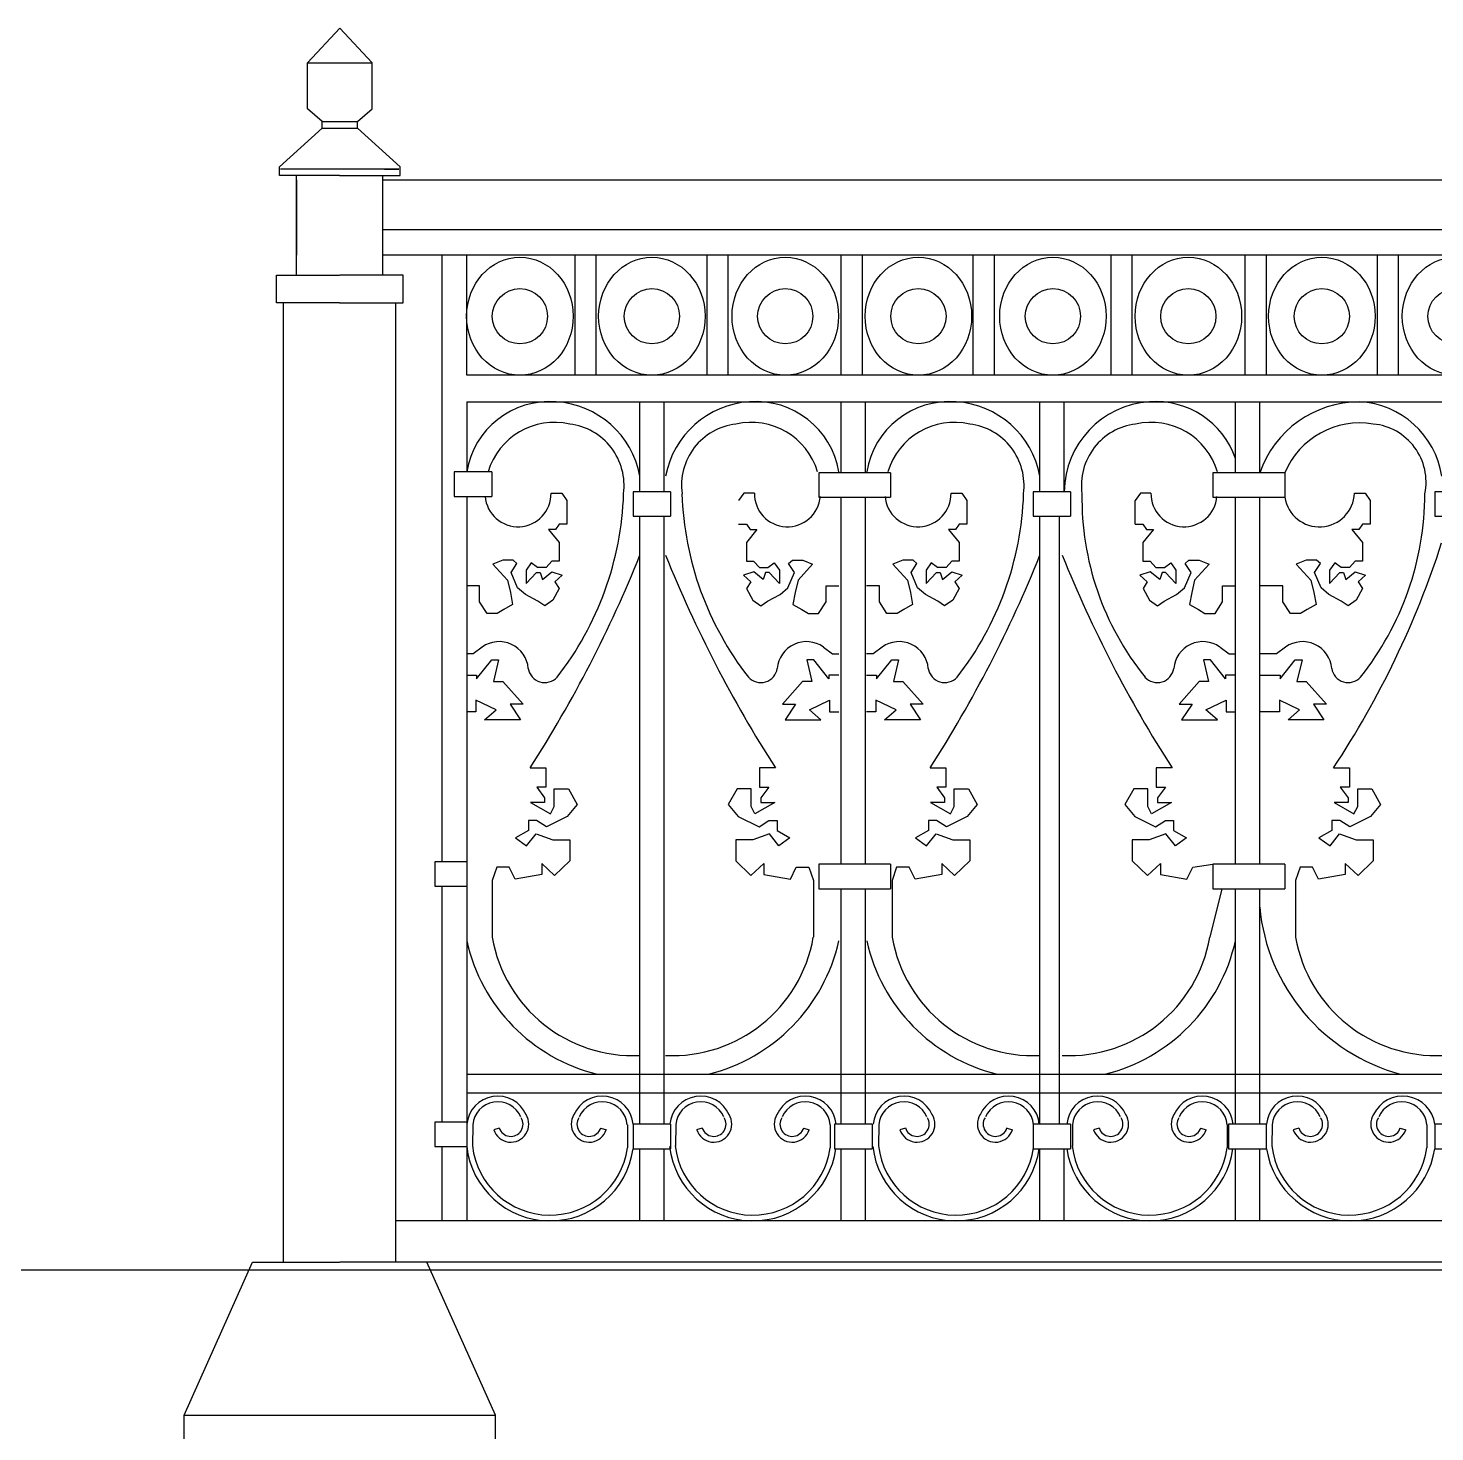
# Model space of a CAD drawing. Header units: millimetres. Extents: x 1931 to 30327, y -2374 to 17555.
# Drawn here: x 5699 to 6922, y 13143 to 14362 of the extents above; entities that cross this region are included whole.
import ezdxf

# ---------------------------------------------------------------- set-up
doc = ezdxf.new("R2010")
doc.units = ezdxf.units.MM

msp = doc.modelspace()

# ---------------------------------------------------------------- linework, layer by layer
at = {"color": 4, "linetype": 'ByBlock', "lineweight": -2}
for p, q in [((5941.8, 14332.3), (5969.9, 14362.3)), ((5998, 14332.3), (5969.9, 14362.3)), ((5941.8, 14292.3), (5941.8, 14332.3)), ((5941.8, 14332.3), (5998, 14332.3)), ((5998, 14292.3), (5998, 14332.3)), ((5954.6, 14281.3), (5941.8, 14292.3)), ((5985.3, 14281.3), (5998, 14292.3)), ((5954.6, 14275.4), (5954.6, 14281.3)), ((5954.6, 14281.3), (5985.3, 14281.3)), ((5985.3, 14275.4), (5985.3, 14281.3)), ((5917.5, 14241.7), (5954.6, 14275.4)), ((5954.6, 14275.4), (5985.3, 14275.4)), ((6022.3, 14241.7), (5985.3, 14275.4)), ((5917.5, 14234.3), (5917.5, 14241.7)), ((5969.7, 14234.3), (5917.5, 14234.3)), ((6021.3, 14239.7), (5918.3, 14239.7)), ((5932.4, 14147.6), (5932.4, 14234.3)), ((5932.4, 14230.4), (5932.4, 14165.1)), ((5969.7, 14234.3), (6022.3, 14234.3)), ((6007.4, 14147.6), (6007.4, 14234.3)), ((6007.4, 14230.4), (7920.9, 14230.4)), ((6008.7, 14239.7), (6021.3, 14239.7)), ((6022.3, 14234.3), (6022.3, 14241.7)), ((6007.4, 14187.5), (7920.9, 14187.5)), ((7920.9, 14165.1), (6007.4, 14165.1)), ((6080.3, 14165.1), (6058.6, 14165.1)), ((6058.6, 14165.1), (6058.6, 13957.5)), ((6080.3, 14060.8), (6080.3, 14165.1)), ((6174.5, 14060.8), (6174.5, 14165.1)), ((6192.8, 14060.8), (6192.8, 14165.1)), ((6289.3, 14060.8), (6289.3, 14165.1)), ((6307.6, 14060.8), (6307.6, 14165.1)), ((6405.8, 14060.8), (6405.8, 14165.1)), ((6424.1, 14060.8), (6424.1, 14165.1)), ((6520.5, 14060.8), (6520.5, 14165.1)), ((6538.8, 14060.8), (6538.8, 14165.1)), ((6640.4, 14060.8), (6640.4, 14165.1)), ((6658.7, 14060.8), (6658.7, 14165.1)), ((6756.9, 14060.8), (6756.9, 14165.1)), ((6775.2, 14060.8), (6775.2, 14165.1)), ((6871.7, 14060.8), (6871.7, 14165.1)), ((6890, 14060.8), (6890, 14165.1)), ((5914.9, 14147.6), (5969.7, 14147.6)), ((5914.9, 14123.8), (5914.9, 14147.6)), ((6025, 14147.6), (5970.1, 14147.6)), ((6025, 14123.8), (6025, 14147.6)), ((5969.7, 14123.8), (5914.9, 14123.8)), ((5921.1, 13290), (5921.1, 14123.8)), ((5969.7, 14123.8), (6025, 14123.8)), ((6018.7, 13290), (6018.7, 14123.8)), ((7801.7, 14060.8), (6080.3, 14060.8)), ((6080.3, 14037.6), (6080.3, 13976.8)), ((6080.3, 14037.6), (7801.7, 14037.6)), ((6230.7, 13959.5), (6230.7, 14037.6)), ((6251.9, 13959.5), (6251.9, 14037.6)), ((6405.8, 13976), (6405.8, 14037.6)), ((6426.9, 13976), (6426.9, 14037.6)), ((6578.3, 13959.5), (6578.3, 14037.6)), ((6599.5, 13959.5), (6599.5, 14037.6)), ((6748.3, 13976), (6748.3, 14037.6)), ((6769.4, 13976), (6769.4, 14037.6)), ((6102, 13976.8), (6069.3, 13976.8)), ((6069.3, 13976.8), (6069.3, 13955.5)), ((6102, 13976.8), (6102, 13955.5)), ((6448.6, 13976), (6386.2, 13976)), ((6386.2, 13976), (6386.2, 13954.7)), ((6448.6, 13976), (6448.6, 13954.7)), ((6791.1, 13976), (6728.7, 13976)), ((6728.7, 13976), (6728.7, 13954.7)), ((6791.1, 13976), (6791.1, 13954.7)), ((6058.6, 13957.5), (6058.6, 13638)), ((6069.3, 13955.5), (6102, 13955.5)), ((6080.3, 13955.5), (6080.3, 13326.3)), ((6153.6, 13958.3), (6162.8, 13958.3)), ((6162.8, 13958.3), (6167.3, 13951.8)), ((6167.3, 13951.8), (6167.3, 13931.5)), ((6257.5, 13959.5), (6224.8, 13959.5)), ((6224.8, 13959.5), (6224.8, 13938.2)), ((6257.5, 13959.5), (6257.5, 13938.2)), ((6321.1, 13958.3), (6316.6, 13951.8)), ((6330.3, 13958.3), (6321.1, 13958.3)), ((6386.2, 13954.7), (6448.6, 13954.7)), ((6405.8, 13635.9), (6405.8, 13954.7)), ((6426.9, 13635.9), (6426.9, 13954.7)), ((6501.2, 13958.3), (6510.4, 13958.3)), ((6510.4, 13958.3), (6514.9, 13951.8)), ((6514.9, 13951.8), (6514.9, 13931.5)), ((6605.1, 13959.5), (6572.4, 13959.5)), ((6572.4, 13959.5), (6572.4, 13938.2)), ((6605.1, 13959.5), (6605.1, 13938.2)), ((6665.7, 13958.3), (6661.3, 13951.8)), ((6661.3, 13931.5), (6661.3, 13951.8)), ((6674.9, 13958.3), (6665.7, 13958.3)), ((6728.7, 13954.7), (6791.1, 13954.7)), ((6748.3, 13635.9), (6748.3, 13954.7)), ((6769.4, 13635.9), (6769.4, 13954.7)), ((6851.8, 13958.3), (6861, 13958.3)), ((6861, 13958.3), (6865.4, 13951.8)), ((6865.4, 13951.8), (6865.4, 13931.5)), ((6954.3, 13959.5), (6921.6, 13959.5)), ((6921.6, 13959.5), (6921.6, 13938.2)), ((6224.8, 13938.2), (6257.5, 13938.2)), ((6230.7, 13410), (6230.7, 13938.2)), ((6251.9, 13410), (6251.9, 13938.2)), ((6572.4, 13938.2), (6605.1, 13938.2)), ((6578.3, 13410), (6578.3, 13938.2)), ((6595.4, 13410), (6595.4, 13938.2)), ((6921.6, 13938.2), (6954.3, 13938.2)), ((6157.4, 13926.8), (6151.4, 13926.8)), ((6151.4, 13926.8), (6160.6, 13915.3)), ((6160.6, 13931.5), (6157.4, 13926.8)), ((6167.3, 13931.5), (6160.6, 13931.5)), ((6316.6, 13931.5), (6323.3, 13931.5)), ((6323.3, 13931.5), (6326.5, 13926.8)), ((6332.5, 13926.8), (6323.3, 13915.3)), ((6326.5, 13926.8), (6332.5, 13926.8)), ((6505, 13926.8), (6499, 13926.8)), ((6499, 13926.8), (6508.2, 13915.3)), ((6508.2, 13931.5), (6505, 13926.8)), ((6514.9, 13931.5), (6508.2, 13931.5)), ((6661.3, 13931.5), (6667.9, 13931.5)), ((6667.9, 13931.5), (6671.1, 13926.8)), ((6677.1, 13926.8), (6667.9, 13915.3)), ((6671.1, 13926.8), (6677.1, 13926.8)), ((6855.6, 13926.8), (6849.6, 13926.8)), ((6849.6, 13926.8), (6858.8, 13915.3)), ((6858.8, 13931.5), (6855.6, 13926.8)), ((6865.4, 13931.5), (6858.8, 13931.5)), ((6160.6, 13915.3), (6160.6, 13908.7)), ((6323.3, 13915.3), (6323.3, 13908.7)), ((6508.2, 13915.3), (6508.2, 13908.7)), ((6667.9, 13915.3), (6667.9, 13908.7)), ((6858.8, 13915.3), (6858.8, 13908.7)), ((6111.6, 13900.1), (6103.1, 13896.5)), ((6120.6, 13900.1), (6111.6, 13900.1)), ((6123.9, 13897.1), (6120.6, 13900.1)), ((6160.6, 13908.7), (6160.6, 13899.2)), ((6323.3, 13908.7), (6323.3, 13899.2)), ((6360, 13897.1), (6363.3, 13900.1)), ((6363.3, 13900.1), (6372.3, 13900.1)), ((6372.3, 13900.1), (6380.9, 13896.5)), ((6459.2, 13900.1), (6450.6, 13896.5)), ((6468.2, 13900.1), (6459.2, 13900.1)), ((6471.5, 13897.1), (6468.2, 13900.1)), ((6508.2, 13908.7), (6508.2, 13899.2)), ((6667.9, 13908.7), (6667.9, 13899.2)), ((6704.6, 13897.1), (6707.9, 13900.1)), ((6707.9, 13900.1), (6716.9, 13900.1)), ((6716.9, 13900.1), (6725.5, 13896.5)), ((6809.8, 13900.1), (6801.2, 13896.5)), ((6818.8, 13900.1), (6809.8, 13900.1)), ((6822.1, 13897.1), (6818.8, 13900.1)), ((6858.8, 13908.7), (6858.8, 13899.2)), ((6103.1, 13896.5), (6115.7, 13882.8)), ((6118.8, 13889.5), (6123.9, 13897.1)), ((6124.5, 13876), (6118.8, 13889.5)), ((6136.4, 13897.9), (6131.9, 13891.4)), ((6131.9, 13891.4), (6131.9, 13879.9)), ((6131.9, 13879.9), (6140.9, 13889.5)), ((6141.9, 13893.6), (6136.4, 13897.9)), ((6140.9, 13889.5), (6144, 13889.5)), ((6149.3, 13893.6), (6141.9, 13893.6)), ((6144, 13889.5), (6146, 13883.4)), ((6146, 13883.4), (6154.2, 13889.9)), ((6154.3, 13899.2), (6149.3, 13893.6)), ((6154.2, 13889.9), (6163.2, 13887.1)), ((6160.6, 13899.2), (6154.3, 13899.2)), ((6329.7, 13889.9), (6320.7, 13887.1)), ((6323.3, 13899.2), (6329.6, 13899.2)), ((6329.6, 13899.2), (6334.6, 13893.6)), ((6337.9, 13883.4), (6329.7, 13889.9)), ((6334.6, 13893.6), (6342, 13893.6)), ((6339.9, 13889.5), (6337.9, 13883.4)), ((6343, 13889.5), (6339.9, 13889.5)), ((6342, 13893.6), (6347.5, 13897.9)), ((6352, 13879.9), (6343, 13889.5)), ((6347.5, 13897.9), (6352, 13891.4)), ((6352, 13891.4), (6352, 13879.9)), ((6359.4, 13876), (6365.1, 13889.5)), ((6365.1, 13889.5), (6360, 13897.1)), ((6380.9, 13896.5), (6368.2, 13882.8)), ((6450.6, 13896.5), (6463.3, 13882.8)), ((6466.4, 13889.5), (6471.5, 13897.1)), ((6472.1, 13876), (6466.4, 13889.5)), ((6484, 13897.9), (6479.5, 13891.4)), ((6479.5, 13891.4), (6479.5, 13879.9)), ((6479.5, 13879.9), (6488.5, 13889.5)), ((6489.5, 13893.6), (6484, 13897.9)), ((6488.5, 13889.5), (6491.6, 13889.5)), ((6496.9, 13893.6), (6489.5, 13893.6)), ((6491.6, 13889.5), (6493.6, 13883.4)), ((6493.6, 13883.4), (6501.8, 13889.9)), ((6501.9, 13899.2), (6496.9, 13893.6)), ((6501.8, 13889.9), (6510.8, 13887.1)), ((6508.2, 13899.2), (6501.9, 13899.2)), ((6674.3, 13889.9), (6665.3, 13887.1)), ((6667.9, 13899.2), (6674.3, 13899.2)), ((6674.3, 13899.2), (6679.2, 13893.6)), ((6682.5, 13883.4), (6674.3, 13889.9)), ((6679.2, 13893.6), (6686.6, 13893.6)), ((6684.6, 13889.5), (6682.5, 13883.4)), ((6687.6, 13889.5), (6684.6, 13889.5)), ((6686.6, 13893.6), (6692.1, 13897.9)), ((6696.6, 13879.9), (6687.6, 13889.5)), ((6692.1, 13897.9), (6696.6, 13891.4)), ((6696.6, 13891.4), (6696.6, 13879.9)), ((6704, 13876), (6709.7, 13889.5)), ((6709.7, 13889.5), (6704.6, 13897.1)), ((6725.5, 13896.5), (6712.8, 13882.8)), ((6801.2, 13896.5), (6813.9, 13882.8)), ((6817, 13889.5), (6822.1, 13897.1)), ((6822.7, 13876), (6817, 13889.5)), ((6834.6, 13897.9), (6830.1, 13891.4)), ((6830.1, 13891.4), (6830.1, 13879.9)), ((6830.1, 13879.9), (6839.1, 13889.5)), ((6840.1, 13893.6), (6834.6, 13897.9)), ((6839.1, 13889.5), (6842.1, 13889.5)), ((6847.5, 13893.6), (6840.1, 13893.6)), ((6842.1, 13889.5), (6844.2, 13883.4)), ((6844.2, 13883.4), (6852.4, 13889.9)), ((6852.4, 13899.2), (6847.5, 13893.6)), ((6858.8, 13899.2), (6852.4, 13899.2)), ((6852.4, 13889.9), (6861.4, 13887.1)), ((6091.4, 13877.7), (6080.3, 13877.7)), ((6091.4, 13863.8), (6091.4, 13877.7)), ((6115.7, 13882.8), (6118.2, 13871.9)), ((6131.3, 13870.3), (6124.5, 13876)), ((6160.5, 13875.6), (6155, 13865.4)), ((6163.2, 13887.1), (6156.9, 13881.3)), ((6156.9, 13881.3), (6160.5, 13875.6)), ((6320.7, 13887.1), (6327.1, 13881.3)), ((6327.1, 13881.3), (6323.4, 13875.6)), ((6323.4, 13875.6), (6328.9, 13865.4)), ((6352.6, 13870.3), (6359.4, 13876)), ((6368.2, 13882.8), (6365.7, 13871.9)), ((6392.5, 13863.8), (6392.5, 13877.7)), ((6392.5, 13877.7), (6403.6, 13877.7)), ((6439, 13877.7), (6427.8, 13877.7)), ((6439, 13863.8), (6439, 13877.7)), ((6463.3, 13882.8), (6465.8, 13871.9)), ((6478.9, 13870.3), (6472.1, 13876)), ((6508.1, 13875.6), (6502.6, 13865.4)), ((6510.8, 13887.1), (6504.4, 13881.3)), ((6504.4, 13881.3), (6508.1, 13875.6)), ((6665.3, 13887.1), (6671.7, 13881.3)), ((6671.7, 13881.3), (6668, 13875.6)), ((6668, 13875.6), (6673.5, 13865.4)), ((6697.2, 13870.3), (6704, 13876)), ((6712.8, 13882.8), (6710.3, 13871.9)), ((6737.1, 13863.8), (6737.1, 13877.7)), ((6737.1, 13877.7), (6748.3, 13877.7)), ((6789.6, 13877.7), (6769.4, 13877.7)), ((6789.6, 13863.8), (6789.6, 13877.7)), ((6813.9, 13882.8), (6816.4, 13871.9)), ((6829.5, 13870.3), (6822.7, 13876)), ((6858.7, 13875.6), (6853.2, 13865.4)), ((6861.4, 13887.1), (6855, 13881.3)), ((6855, 13881.3), (6858.7, 13875.6)), ((6097.9, 13853.6), (6091.4, 13863.8)), ((6118.2, 13871.9), (6120.2, 13861.7)), ((6142.1, 13864.4), (6131.3, 13870.3)), ((6148.1, 13860.5), (6142.1, 13864.4)), ((6155, 13865.4), (6148.1, 13860.5)), ((6328.9, 13865.4), (6335.8, 13860.5)), ((6335.8, 13860.5), (6341.8, 13864.4)), ((6341.8, 13864.4), (6352.6, 13870.3)), ((6365.7, 13871.9), (6363.7, 13861.7)), ((6386, 13853.6), (6392.5, 13863.8)), ((6445.5, 13853.6), (6439, 13863.8)), ((6465.8, 13871.9), (6467.8, 13861.7)), ((6489.7, 13864.4), (6478.9, 13870.3)), ((6495.6, 13860.5), (6489.7, 13864.4)), ((6502.6, 13865.4), (6495.6, 13860.5)), ((6673.5, 13865.4), (6680.5, 13860.5)), ((6680.5, 13860.5), (6686.4, 13864.4)), ((6686.4, 13864.4), (6697.2, 13870.3)), ((6710.3, 13871.9), (6708.3, 13861.7)), ((6730.6, 13853.6), (6737.1, 13863.8)), ((6796.1, 13853.6), (6789.6, 13863.8)), ((6816.4, 13871.9), (6818.4, 13861.7)), ((6840.3, 13864.4), (6829.5, 13870.3)), ((6846.2, 13860.5), (6840.3, 13864.4)), ((6853.2, 13865.4), (6846.2, 13860.5)), ((6106.7, 13853.6), (6097.9, 13853.6)), ((6112.5, 13857.2), (6106.7, 13853.6)), ((6120.2, 13861.7), (6112.5, 13857.2)), ((6363.7, 13861.7), (6371.4, 13857.2)), ((6371.4, 13857.2), (6377.2, 13853.6)), ((6377.2, 13853.6), (6386, 13853.6)), ((6454.3, 13853.6), (6445.5, 13853.6)), ((6460.1, 13857.2), (6454.3, 13853.6)), ((6467.8, 13861.7), (6460.1, 13857.2)), ((6708.3, 13861.7), (6716.1, 13857.2)), ((6716.1, 13857.2), (6721.8, 13853.6)), ((6721.8, 13853.6), (6730.6, 13853.6)), ((6804.9, 13853.6), (6796.1, 13853.6)), ((6810.6, 13857.2), (6804.9, 13853.6)), ((6818.4, 13861.7), (6810.6, 13857.2)), ((6085.8, 13818.6), (6080.3, 13818.6)), ((6093.7, 13824.6), (6085.8, 13818.6)), ((6390.2, 13824.6), (6398.1, 13818.6)), ((6398.1, 13818.6), (6403.6, 13818.6)), ((6433.4, 13818.6), (6427.8, 13818.6)), ((6441.3, 13824.6), (6433.4, 13818.6)), ((6734.9, 13824.6), (6742.8, 13818.6)), ((6742.8, 13818.6), (6748.3, 13818.6)), ((6783.9, 13818.6), (6769.4, 13818.6)), ((6791.9, 13824.6), (6783.9, 13818.6)), ((6088.9, 13796.9), (6102.1, 13813.4)), ((6102.1, 13813.4), (6108, 13813.4)), ((6108, 13813.4), (6103.6, 13794.7)), ((6381.9, 13813.4), (6375.9, 13813.4)), ((6375.9, 13813.4), (6380.3, 13794.7)), ((6395, 13796.9), (6381.9, 13813.4)), ((6436.5, 13796.9), (6449.6, 13813.4)), ((6449.6, 13813.4), (6455.6, 13813.4)), ((6455.6, 13813.4), (6451.2, 13794.7)), ((6726.5, 13813.4), (6720.6, 13813.4)), ((6720.6, 13813.4), (6724.9, 13794.7)), ((6739.6, 13796.9), (6726.5, 13813.4)), ((6787.1, 13796.9), (6800.2, 13813.4)), ((6800.2, 13813.4), (6806.2, 13813.4)), ((6806.2, 13813.4), (6801.8, 13794.7)), ((6080.3, 13800.3), (6088.9, 13800.3)), ((6088.9, 13800.3), (6088.9, 13796.9)), ((6103.6, 13794.7), (6111.7, 13794.7)), ((6111.7, 13794.7), (6129.2, 13775.1)), ((6372.2, 13794.7), (6354.7, 13775.1)), ((6380.3, 13794.7), (6372.2, 13794.7)), ((6403.6, 13800.3), (6395, 13800.3)), ((6395, 13800.3), (6395, 13796.9)), ((6427.8, 13800.3), (6436.5, 13800.3)), ((6436.5, 13800.3), (6436.5, 13796.9)), ((6451.2, 13794.7), (6459.3, 13794.7)), ((6459.3, 13794.7), (6476.8, 13775.1)), ((6716.8, 13794.7), (6699.3, 13775.1)), ((6724.9, 13794.7), (6716.8, 13794.7)), ((6748.3, 13800.3), (6739.6, 13800.3)), ((6739.6, 13800.3), (6739.6, 13796.9)), ((6769.4, 13800.3), (6787.1, 13800.3)), ((6787.1, 13800.3), (6787.1, 13796.9)), ((6801.8, 13794.7), (6809.9, 13794.7)), ((6809.9, 13794.7), (6827.4, 13775.1)), ((6105.8, 13770.1), (6088.3, 13778.5)), ((6088.3, 13778.5), (6088.3, 13768.2)), ((6378.1, 13770.1), (6395.6, 13778.5)), ((6395.6, 13778.5), (6395.6, 13768.2)), ((6453.4, 13770.1), (6435.9, 13778.5)), ((6435.9, 13778.5), (6435.9, 13768.2)), ((6722.7, 13770.1), (6740.2, 13778.5)), ((6740.2, 13778.5), (6740.2, 13768.2)), ((6804, 13770.1), (6786.5, 13778.5)), ((6786.5, 13778.5), (6786.5, 13768.2)), ((6088.3, 13768.2), (6080.3, 13768.2)), ((6095.8, 13761.3), (6105.8, 13770.1)), ((6129.2, 13775.1), (6118, 13775.1)), ((6118, 13775.1), (6127, 13761.3)), ((6354.7, 13775.1), (6365.9, 13775.1)), ((6365.9, 13775.1), (6356.9, 13761.3)), ((6388.1, 13761.3), (6378.1, 13770.1)), ((6395.6, 13768.2), (6403.6, 13768.2)), ((6435.9, 13768.2), (6427.8, 13768.2)), ((6443.4, 13761.3), (6453.4, 13770.1)), ((6476.8, 13775.1), (6465.6, 13775.1)), ((6465.6, 13775.1), (6474.6, 13761.3)), ((6699.3, 13775.1), (6710.6, 13775.1)), ((6710.6, 13775.1), (6701.5, 13761.3)), ((6732.7, 13761.3), (6722.7, 13770.1)), ((6740.2, 13768.2), (6748.3, 13768.2)), ((6786.5, 13768.2), (6769.4, 13768.2)), ((6794, 13761.3), (6804, 13770.1)), ((6827.4, 13775.1), (6816.1, 13775.1)), ((6816.1, 13775.1), (6825.2, 13761.3)), ((6127, 13761.3), (6095.8, 13761.3)), ((6356.9, 13761.3), (6388.1, 13761.3)), ((6474.6, 13761.3), (6443.4, 13761.3)), ((6701.5, 13761.3), (6732.7, 13761.3)), ((6825.2, 13761.3), (6794, 13761.3)), ((6135.3, 13719.6), (6149.1, 13719.6)), ((6149.1, 13719.6), (6149.1, 13702.8)), ((6348.6, 13719.6), (6334.8, 13719.6)), ((6334.8, 13719.6), (6334.8, 13702.8)), ((6482.9, 13719.6), (6496.7, 13719.6)), ((6496.7, 13719.6), (6496.7, 13702.8)), ((6693.2, 13719.6), (6679.4, 13719.6)), ((6679.4, 13719.6), (6679.4, 13702.8)), ((6833.5, 13719.6), (6847.3, 13719.6)), ((6847.3, 13719.6), (6847.3, 13702.8)), ((6149.1, 13702.8), (6141.2, 13702.8)), ((6141.2, 13702.8), (6148, 13693.7)), ((6148, 13693.7), (6148, 13689.5)), ((6156.4, 13690.8), (6156.4, 13701.4)), ((6156.4, 13701.4), (6168.6, 13701.4)), ((6168.6, 13701.4), (6176.3, 13687.9)), ((6315.3, 13701.4), (6307.6, 13687.9)), ((6327.5, 13701.4), (6315.3, 13701.4)), ((6327.5, 13690.8), (6327.5, 13701.4)), ((6334.8, 13702.8), (6342.8, 13702.8)), ((6342.8, 13702.8), (6335.9, 13693.7)), ((6335.9, 13693.7), (6335.9, 13689.5)), ((6496.7, 13702.8), (6488.7, 13702.8)), ((6488.7, 13702.8), (6495.6, 13693.7)), ((6495.6, 13693.7), (6495.6, 13689.5)), ((6504, 13690.8), (6504, 13701.4)), ((6504, 13701.4), (6516.2, 13701.4)), ((6516.2, 13701.4), (6523.9, 13687.9)), ((6659.9, 13701.4), (6652.2, 13687.9)), ((6672.1, 13701.4), (6659.9, 13701.4)), ((6672.1, 13690.8), (6672.1, 13701.4)), ((6679.4, 13702.8), (6687.4, 13702.8)), ((6687.4, 13702.8), (6680.5, 13693.7)), ((6680.5, 13693.7), (6680.5, 13689.5)), ((6847.3, 13702.8), (6839.3, 13702.8)), ((6839.3, 13702.8), (6846.2, 13693.7)), ((6846.2, 13693.7), (6846.2, 13689.5)), ((6854.6, 13690.8), (6854.6, 13701.4)), ((6854.6, 13701.4), (6866.8, 13701.4)), ((6866.8, 13701.4), (6874.5, 13687.9)), ((6148, 13689.5), (6135.8, 13689.5)), ((6135.8, 13689.5), (6153.2, 13679.6)), ((6153.2, 13679.6), (6156.4, 13686)), ((6156.4, 13686), (6156.4, 13690.8)), ((6176.3, 13687.9), (6167.6, 13677.3)), ((6307.6, 13687.9), (6316.3, 13677.3)), ((6327.5, 13686), (6327.5, 13690.8)), ((6330.7, 13679.6), (6327.5, 13686)), ((6348.1, 13689.5), (6330.7, 13679.6)), ((6335.9, 13689.5), (6348.1, 13689.5)), ((6495.6, 13689.5), (6483.4, 13689.5)), ((6483.4, 13689.5), (6500.8, 13679.6)), ((6500.8, 13679.6), (6504, 13686)), ((6504, 13686), (6504, 13690.8)), ((6523.9, 13687.9), (6515.2, 13677.3)), ((6652.2, 13687.9), (6660.9, 13677.3)), ((6672.1, 13686), (6672.1, 13690.8)), ((6675.4, 13679.6), (6672.1, 13686)), ((6692.7, 13689.5), (6675.4, 13679.6)), ((6680.5, 13689.5), (6692.7, 13689.5)), ((6846.2, 13689.5), (6834, 13689.5)), ((6834, 13689.5), (6851.3, 13679.6)), ((6851.3, 13679.6), (6854.6, 13686)), ((6854.6, 13686), (6854.6, 13690.8)), ((6874.5, 13687.9), (6865.8, 13677.3)), ((6141, 13673.8), (6133.9, 13673.8)), ((6133.9, 13673.8), (6133.9, 13665.1)), ((6149.6, 13668.3), (6141, 13673.8)), ((6167.6, 13677.3), (6149.6, 13668.3)), ((6316.3, 13677.3), (6334.3, 13668.3)), ((6334.3, 13668.3), (6342.9, 13673.8)), ((6342.9, 13673.8), (6350, 13673.8)), ((6350, 13673.8), (6350, 13665.1)), ((6488.6, 13673.8), (6481.5, 13673.8)), ((6481.5, 13673.8), (6481.5, 13665.1)), ((6497.2, 13668.3), (6488.6, 13673.8)), ((6515.2, 13677.3), (6497.2, 13668.3)), ((6660.9, 13677.3), (6678.9, 13668.3)), ((6678.9, 13668.3), (6687.6, 13673.8)), ((6687.6, 13673.8), (6694.6, 13673.8)), ((6694.6, 13673.8), (6694.6, 13665.1)), ((6839.1, 13673.8), (6832.1, 13673.8)), ((6832.1, 13673.8), (6832.1, 13665.1)), ((6847.8, 13668.3), (6839.1, 13673.8)), ((6865.8, 13677.3), (6847.8, 13668.3)), ((6133.9, 13665.1), (6122.7, 13658.7)), ((6122.7, 13658.7), (6132.3, 13652)), ((6132.3, 13652), (6140.6, 13662.2)), ((6140.6, 13662.2), (6155.1, 13657.1)), ((6155.1, 13657.1), (6169.9, 13657.1)), ((6169.9, 13657.1), (6169.9, 13638.8)), ((6328.8, 13657.1), (6314, 13657.1)), ((6314, 13657.1), (6314, 13638.8)), ((6343.3, 13662.2), (6328.8, 13657.1)), ((6351.6, 13652), (6343.3, 13662.2)), ((6350, 13665.1), (6361.2, 13658.7)), ((6361.2, 13658.7), (6351.6, 13652)), ((6481.5, 13665.1), (6470.2, 13658.7)), ((6470.2, 13658.7), (6479.9, 13652)), ((6479.9, 13652), (6488.2, 13662.2)), ((6488.2, 13662.2), (6502.7, 13657.1)), ((6502.7, 13657.1), (6517.5, 13657.1)), ((6517.5, 13657.1), (6517.5, 13638.8)), ((6673.4, 13657.1), (6658.7, 13657.1)), ((6658.7, 13657.1), (6658.7, 13638.8)), ((6687.9, 13662.2), (6673.4, 13657.1)), ((6696.2, 13652), (6687.9, 13662.2)), ((6694.6, 13665.1), (6705.9, 13658.7)), ((6705.9, 13658.7), (6696.2, 13652)), ((6832.1, 13665.1), (6820.8, 13658.7)), ((6820.8, 13658.7), (6830.5, 13652)), ((6830.5, 13652), (6838.8, 13662.2)), ((6838.8, 13662.2), (6853.3, 13657.1)), ((6853.3, 13657.1), (6868, 13657.1)), ((6868, 13657.1), (6868, 13638.8)), ((6080.3, 13638), (6052.7, 13638)), ((6052.7, 13638), (6052.7, 13616.7)), ((6106.3, 13633.3), (6102.4, 13621.8)), ((6117.2, 13633.3), (6106.3, 13633.3)), ((6122.3, 13622.8), (6117.2, 13633.3)), ((6156.7, 13626), (6145.5, 13636.6)), ((6145.5, 13636.6), (6145.5, 13626.9)), ((6169.9, 13638.8), (6156.7, 13626)), ((6314, 13638.8), (6327.2, 13626)), ((6327.2, 13626), (6338.4, 13636.6)), ((6338.4, 13636.6), (6338.4, 13626.9)), ((6361.6, 13622.8), (6366.7, 13633.3)), ((6366.7, 13633.3), (6377.6, 13633.3)), ((6377.6, 13633.3), (6381.5, 13621.8)), ((6448.6, 13635.9), (6386.2, 13635.9)), ((6386.2, 13635.9), (6386.2, 13614.6)), ((6448.6, 13635.9), (6448.6, 13614.6)), ((6453.9, 13633.3), (6450, 13621.8)), ((6464.8, 13633.3), (6453.9, 13633.3)), ((6469.9, 13622.8), (6464.8, 13633.3)), ((6504.3, 13626), (6493.1, 13636.6)), ((6493.1, 13636.6), (6493.1, 13626.9)), ((6517.5, 13638.8), (6504.3, 13626)), ((6658.7, 13638.8), (6671.8, 13626)), ((6671.8, 13626), (6683.1, 13636.6)), ((6683.1, 13636.6), (6683.1, 13626.9)), ((6706.2, 13622.8), (6711.3, 13633.3)), ((6711.3, 13633.3), (6728.7, 13635.9)), ((6791.1, 13635.9), (6728.7, 13635.9)), ((6728.7, 13635.9), (6728.7, 13614.6)), ((6791.1, 13635.9), (6791.1, 13614.6)), ((6804.5, 13633.3), (6800.6, 13621.8)), ((6815.4, 13633.3), (6804.5, 13633.3)), ((6820.5, 13622.8), (6815.4, 13633.3)), ((6854.9, 13626), (6843.6, 13636.6)), ((6843.6, 13636.6), (6843.6, 13626.9)), ((6868, 13638.8), (6854.9, 13626)), ((6102.4, 13621.8), (6102.4, 13572.5)), ((6145.5, 13626.9), (6122.3, 13622.8)), ((6338.4, 13626.9), (6361.6, 13622.8)), ((6381.5, 13621.8), (6381.5, 13572.5)), ((6450, 13621.8), (6450, 13572.5)), ((6493.1, 13626.9), (6469.9, 13622.8)), ((6683.1, 13626.9), (6706.2, 13622.8)), ((6800.6, 13621.8), (6800.6, 13572.5)), ((6843.6, 13626.9), (6820.5, 13622.8)), ((6052.7, 13616.7), (6080.3, 13616.7)), ((6058.6, 13616.7), (6058.6, 13411.9)), ((6386.2, 13614.6), (6448.6, 13614.6)), ((6405.8, 13410), (6405.8, 13614.6)), ((6426.9, 13410), (6426.9, 13614.6)), ((6736.5, 13614.6), (6726.1, 13572.5)), ((6728.7, 13614.6), (6791.1, 13614.6)), ((6748.3, 13410), (6748.3, 13614.6)), ((6769.4, 13410), (6769.4, 13614.6)), ((6080.3, 13453.5), (7801.7, 13453.5)), ((7801.7, 13437), (6080.3, 13437)), ((6080.3, 13411.9), (6052.7, 13411.9)), ((6052.7, 13411.9), (6052.7, 13390.7)), ((6085.5, 13409.5), (6085.2, 13391.2)), ((6108.5, 13406.7), (6103.7, 13405.2)), ((6196.8, 13406.7), (6201.6, 13405.2)), ((6219.9, 13409.5), (6219.9, 13389.4)), ((6257.5, 13410), (6224.8, 13410)), ((6224.8, 13410), (6224.8, 13388.7)), ((6257.5, 13410), (6257.5, 13388.7)), ((6261.9, 13409.5), (6261.6, 13391.2)), ((6284.9, 13406.7), (6280.1, 13405.2)), ((6373.2, 13406.7), (6378, 13405.2)), ((6396.2, 13409.5), (6396.2, 13389.4)), ((6432.5, 13410), (6399.9, 13410)), ((6399.9, 13410), (6399.9, 13388.7)), ((6432.5, 13410), (6432.5, 13388.7)), ((6438.5, 13409.5), (6438.2, 13391.2)), ((6461.5, 13406.7), (6456.7, 13405.2)), ((6549.8, 13406.7), (6554.6, 13405.2)), ((6605.1, 13410), (6572.4, 13410)), ((6572.4, 13410), (6572.4, 13388.7)), ((6605.1, 13410), (6605.1, 13388.7)), ((6606.8, 13409.5), (6606.6, 13391.2)), ((6629.8, 13406.7), (6625.1, 13405.2)), ((6718.2, 13406.7), (6722.9, 13405.2)), ((6741.2, 13409.5), (6741.2, 13389.4)), ((6775, 13410), (6742.4, 13410)), ((6742.4, 13410), (6742.4, 13388.7)), ((6775, 13410), (6775, 13388.7)), ((6780.3, 13409.5), (6780, 13391.2)), ((6803.3, 13406.7), (6798.5, 13405.2)), ((6891.6, 13406.7), (6896.4, 13405.2)), ((6914.6, 13409.5), (6914.7, 13389.4)), ((6954.3, 13410), (6921.6, 13410)), ((6921.6, 13410), (6921.6, 13388.7)), ((6052.7, 13390.7), (6080.3, 13390.7)), ((6058.6, 13390.7), (6058.6, 13326.3)), ((6224.8, 13388.7), (6257.5, 13388.7)), ((6230.7, 13326.3), (6230.7, 13388.7)), ((6251.9, 13326.3), (6251.9, 13388.7)), ((6399.9, 13388.7), (6432.5, 13388.7)), ((6405.8, 13326.3), (6405.8, 13388.7)), ((6426.9, 13326.3), (6426.9, 13388.7)), ((6572.4, 13388.7), (6605.1, 13388.7)), ((6578.3, 13326.3), (6578.3, 13388.7)), ((6599.5, 13326.3), (6599.5, 13388.7)), ((6742.4, 13388.7), (6775, 13388.7)), ((6748.3, 13326.3), (6748.3, 13388.7)), ((6769.4, 13326.3), (6769.4, 13388.7)), ((6921.6, 13388.7), (6954.3, 13388.7)), ((6018.7, 13326.3), (7859.4, 13326.3)), ((5834.7, 13157.3), (5894.2, 13290)), ((5894.2, 13290), (5969.7, 13290)), ((5894.2, 13290), (5921.1, 13290)), ((6045.6, 13290), (5970.1, 13290)), ((6045.6, 13290), (6018.7, 13290)), ((6105.2, 13157.3), (6045.6, 13290)), ((7859.4, 13290), (6045.6, 13290)), ((1930.6, 13283.4), (29930.6, 13283.4)), ((5834.7, 13128.1), (5834.7, 13157.3)), ((5834.7, 13157.3), (6105.2, 13157.3)), ((6105.2, 13128.1), (6105.2, 13157.3))]:
    msp.add_line(p, q, dxfattribs=at)
for centre in [(6126.5, 14112), (6241.2, 14112), (6357.1, 14112), (6472.8, 14112), (6589.7, 14112), (6707.4, 14112), (6823.4, 14112), (6939.6, 14112)]:
    msp.add_circle(centre, 24, dxfattribs=at)
for centre, radius, start, end in [((6152.1, 13965), 72.8, 85.3866, 170.701), ((6153, 13958.7), 79.1, 10.5198, 86.3796), ((6330.9, 13958.7), 79.1, 93.6204, 169.4802), ((6331.8, 13965), 72.8, 9.299, 94.6134), ((6499.7, 13965), 72.8, 85.3866, 170.701), ((6500.6, 13958.7), 79.1, 10.5198, 86.3796), ((6678.5, 13958.8), 79, 93.594, 179.4642), ((6679.4, 13965), 72.8, 18.8759, 94.6134), ((6856, 13946), 91.6, 89.9114, 160.9058), ((6852.4, 13961.7), 76, 8.6069, 87.1958), ((6156.5, 13959.6), 60.2, 77.1111, 163.4566), ((6163.4, 13965.1), 53.6, 352.1675, 83.1102), ((6320.5, 13965.1), 53.6, 96.8898, 187.8325), ((6327.5, 13959.6), 60.2, 16.5434, 102.8889), ((6504, 13959.6), 60.2, 77.1111, 163.4566), ((6511, 13965.1), 53.6, 352.1675, 83.1102), ((6668, 13965.1), 53.6, 96.8898, 187.8325), ((6675, 13959.6), 60.2, 16.5434, 102.8889), ((6856.3, 13948.7), 70.6, 80.4101, 157.3105), ((6863.2, 13967.8), 50.8, 348.6845, 84.4777), ((6124.9, 13957.8), 28.7, 184.5688, 1.0411), ((5942, 13967.2), 274.8, 322.1141, 358.0324), ((6541.9, 13967.2), 274.8, 181.9676, 217.8859), ((6359, 13957.8), 28.7, 178.9589, 355.4312), ((6472.5, 13957.8), 28.7, 184.5688, 1.0411), ((6289.6, 13967.2), 274.8, 322.1141, 358.0324), ((6862.2, 13953.8), 247.3, 179.0691, 218.8922), ((6703.6, 13957.8), 28.7, 178.9589, 355.4312), ((6821.3, 13959.5), 30.5, 189.0999, 357.7586), ((6655.3, 13958.9), 257.7, 321.5083, 359.7602), ((6172.3, 14158), 793.3, 326.4577, 342.1729), ((5205.3, 14316.8), 1105.3, 327.2973, 338.0945), ((7278.6, 14316.8), 1105.3, 201.9055, 212.7027), ((5552.9, 14316.8), 1105.3, 327.2973, 338.0945), ((7623.3, 14316.8), 1105.3, 201.9055, 212.7027), ((6108.4, 13803.8), 25.5, 5.0849, 125.245), ((6375.5, 13803.8), 25.5, 54.755, 174.9151), ((6456, 13803.8), 25.5, 5.0849, 125.245), ((6720.1, 13803.8), 25.5, 54.755, 174.9151), ((6806.6, 13803.8), 25.5, 5.0849, 125.245), ((6148.1, 13808.2), 14.5, 188.6372, 317.7186), ((6335.8, 13808.2), 14.5, 222.2814, 351.3628), ((6495.7, 13808.2), 14.5, 188.6372, 317.7186), ((6680.4, 13808.2), 14.5, 222.2814, 351.3628), ((6846.3, 13808.2), 14.5, 188.6372, 317.7186), ((6934.7, 13613.9), 166, 185.2846, 255.0132), ((6224.7, 13593.7), 124.1, 189.836, 272.7963), ((6259.2, 13593.7), 124.1, 267.2037, 350.164), ((6572.3, 13593.7), 124.1, 189.836, 272.7963), ((6603.8, 13593.7), 124.1, 267.2037, 350.164), ((6922.9, 13593.7), 124.1, 189.836, 272.7963), ((6230.2, 13602.7), 153.6, 192.523, 256.2341), ((6253.7, 13602.7), 153.6, 283.7659, 347.477), ((6577.8, 13602.7), 153.6, 192.523, 256.2341), ((6598.4, 13602.7), 153.6, 283.7659, 347.477), ((6107.2, 13407.7), 26.8, 23.2704, 175.2039), ((6107.2, 13407.7), 21.8, 23.2704, 175.2039), ((6198.1, 13407.7), 26.8, 4.7961, 156.7296), ((6198.1, 13407.7), 21.8, 4.7961, 156.7296), ((6283.6, 13407.7), 26.8, 23.2704, 175.2039), ((6283.6, 13407.7), 21.8, 23.2704, 175.2039), ((6374.5, 13407.7), 26.8, 4.7961, 156.7296), ((6374.5, 13407.7), 21.8, 4.7961, 156.7296), ((6460.2, 13407.7), 26.8, 23.2704, 175.2039), ((6460.2, 13407.7), 21.8, 23.2704, 175.2039), ((6551.1, 13407.7), 26.8, 4.7961, 156.7296), ((6551.1, 13407.7), 21.8, 4.7961, 156.7296), ((6628.5, 13407.7), 26.8, 23.2704, 175.2039), ((6628.5, 13407.7), 21.8, 23.2704, 175.2039), ((6719.5, 13407.7), 26.8, 4.7961, 156.7296), ((6719.5, 13407.7), 21.8, 4.7961, 156.7296), ((6802, 13407.7), 26.8, 23.2704, 175.2039), ((6802, 13407.7), 21.8, 23.2704, 175.2039), ((6893.7, 13406.3), 28.1, 7.5692, 154.6345), ((6892.9, 13407.7), 21.8, 4.7961, 156.7296), ((6118.6, 13410), 15.6, 197.8691, 32.2021), ((6118.6, 13410), 10.6, 197.8691, 32.2021), ((6186.7, 13410), 15.6, 147.7979, 342.1309), ((6186.7, 13410), 10.6, 147.7979, 342.1309), ((6295, 13410), 15.6, 197.8691, 32.2021), ((6295, 13410), 10.6, 197.8691, 32.2021), ((6363.1, 13410), 15.6, 147.7979, 342.1309), ((6363.1, 13410), 10.6, 147.7979, 342.1309), ((6471.6, 13410), 15.6, 197.8691, 32.2021), ((6471.6, 13410), 10.6, 197.8691, 32.2021), ((6539.7, 13410), 15.6, 147.7979, 342.1309), ((6539.7, 13410), 10.6, 147.7979, 342.1309), ((6639.9, 13410), 15.6, 197.8691, 32.2021), ((6639.9, 13410), 10.6, 197.8691, 32.2021), ((6708.1, 13410), 15.6, 147.7979, 342.1309), ((6708.1, 13410), 10.6, 147.7979, 342.1309), ((6813.4, 13410), 15.6, 197.8691, 32.2021), ((6813.4, 13410), 10.6, 197.8691, 32.2021), ((6881.5, 13410), 15.6, 147.7979, 342.1309), ((6881.5, 13410), 10.6, 147.7979, 342.1309), ((6152.7, 13398.9), 72.9, 186.5171, 351.9349), ((6152.7, 13398.9), 67.9, 186.5171, 351.9349), ((6329, 13398.9), 72.9, 186.5171, 351.9349), ((6329, 13398.9), 67.9, 186.5171, 351.9349), ((6505.6, 13398.9), 72.9, 186.5171, 351.9349), ((6505.6, 13398.9), 67.9, 186.5171, 351.9349), ((6674, 13398.9), 72.9, 188.0651, 351.9349), ((6674, 13398.9), 67.9, 186.5171, 351.9349), ((6848.5, 13400.1), 74, 188.8347, 351.1653), ((6847.5, 13398.9), 67.9, 186.5171, 351.9349)]:
    msp.add_arc(centre, radius, start, end, dxfattribs=at)
for centre in [(6126.5, 14112), (6241.2, 14112), (6357.1, 14112), (6472.8, 14112), (6589.7, 14112), (6707.4, 14112), (6823.4, 14112), (6939.6, 14112)]:
    msp.add_ellipse(centre, major_axis=(0, -51.3), ratio=0.902107, dxfattribs=at)

doc.saveas('drawing.dxf')
